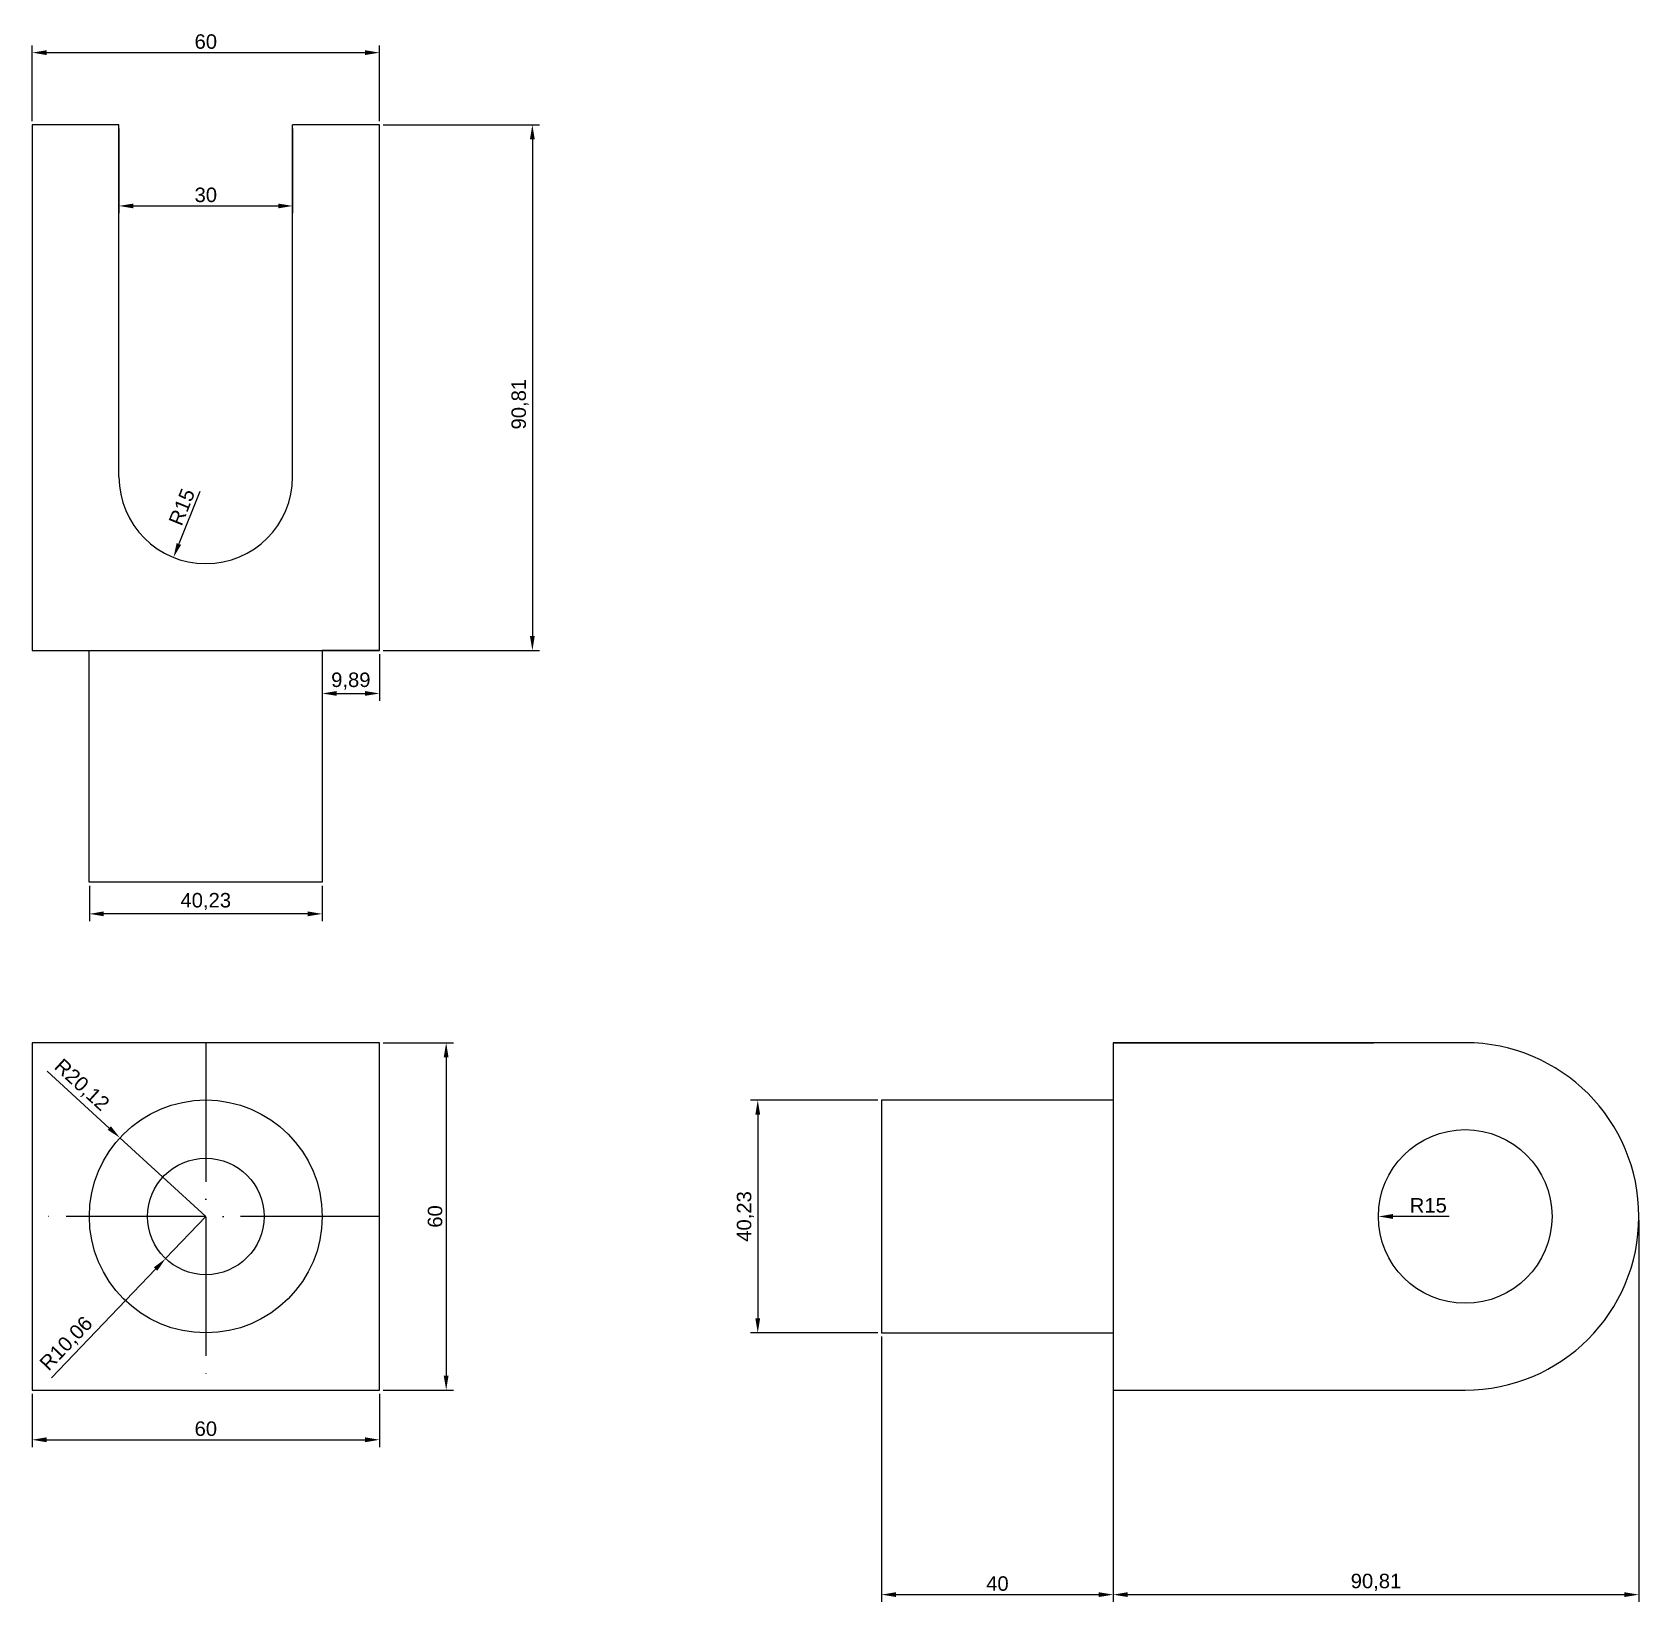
# Model space of a CAD drawing. Header units: millimetres. Extents: x 4429 to 4706, y 4024 to 4295.
import ezdxf

# ---------------------------------------------------------------- set-up
doc = ezdxf.new("R2010")
doc.units = ezdxf.units.MM
doc.linetypes.add('ACAD_ISO04W100', pattern=[30, 24, -3, 0, -3])
doc.layers.add('Cotas', color=170, linetype='Continuous')
doc.layers.add('Ocultas', color=7, linetype='ACAD_ISO04W100', transparency=0.45)
doc.styles.get("Standard").update_dxf_attribs({"font": 'arial.ttf'})
doc.dimstyles.new('ISO-25', dxfattribs={"dimtxt": 2.5, "dimasz": 2.5, "dimexe": 1.25, "dimexo": 0.625, "dimtad": 1, "dimtxsty": 'Standard', "dimcen": 2.5, "dimadec": 0, "dimazin": 0, "dimtfac": 1, "dimtmove": 0, "dimatfit": 3, "dimfxl": 1, "dimarcsym": 0})

# ---------------------------------------------------------------- blocks, each defined once
blk = doc.blocks.new('*D2')
at = {"layer": 'Cotas', "color": 0, "lineweight": -2, "transparency": 16777216}
for p, q in [((4489.25, 4279.41), (4516.29, 4279.41)), ((4515.04, 4276.91), (4515.04, 4191.1)), ((4489.25, 4188.6), (4516.29, 4188.6))]:
    blk.add_line(p, q, dxfattribs=at)
at = {"layer": 'Cotas', "color": 0, "transparency": 16777216}
for points in [[(4514.62, 4276.91), (4515.45, 4276.91), (4515.04, 4279.41)], [(4514.62, 4191.1), (4515.45, 4191.1), (4515.04, 4188.6)]]:
    blk.add_solid(points, dxfattribs=at)
at = {"layer": 'Defpoints', "color": 0, "transparency": 16777216}
for p in [(4488.63, 4279.41), (4488.63, 4188.6), (4515.04, 4188.6)]:
    blk.add_point(p, dxfattribs=at)
at = {"layer": 'Cotas', "color": 0, "transparency": 16777216, "insert": (4512.91, 4231.14), "char_height": 2.5, "attachment_point": 5, "rotation": 90}
blk.add_mtext('90,81', dxfattribs=at)
blk = doc.blocks.new('*D4')
at = {"layer": 'Cotas', "color": 0, "lineweight": -2, "transparency": 16777216}
for p, q in [((4478.74, 4187.97), (4478.74, 4179.92)), ((4488.63, 4187.97), (4488.63, 4179.92)), ((4481.24, 4181.17), (4486.13, 4181.17))]:
    blk.add_line(p, q, dxfattribs=at)
at = {"layer": 'Cotas', "color": 0, "transparency": 16777216}
for points in [[(4481.24, 4181.59), (4481.24, 4180.76), (4478.74, 4181.17)], [(4486.13, 4181.59), (4486.13, 4180.76), (4488.63, 4181.17)]]:
    blk.add_solid(points, dxfattribs=at)
at = {"layer": 'Defpoints', "color": 0, "transparency": 16777216}
for p in [(4478.74, 4188.6), (4488.63, 4188.6), (4488.63, 4181.17)]:
    blk.add_point(p, dxfattribs=at)
at = {"layer": 'Cotas', "color": 0, "transparency": 16777216, "insert": (4483.68, 4183.3), "char_height": 2.5, "attachment_point": 5}
blk.add_mtext('9,89', dxfattribs=at)
blk = doc.blocks.new('*D5')
at = {"layer": 'Cotas', "color": 0, "lineweight": -2, "transparency": 16777216}
for p, q in [((4428.63, 4280.03), (4428.63, 4293.11)), ((4431.13, 4291.86), (4486.13, 4291.86)), ((4488.63, 4280.03), (4488.63, 4293.11))]:
    blk.add_line(p, q, dxfattribs=at)
at = {"layer": 'Cotas', "color": 0, "transparency": 16777216}
for points in [[(4431.13, 4292.28), (4431.13, 4291.44), (4428.63, 4291.86)], [(4486.13, 4292.28), (4486.13, 4291.44), (4488.63, 4291.86)]]:
    blk.add_solid(points, dxfattribs=at)
at = {"layer": 'Defpoints', "color": 0, "transparency": 16777216}
for p in [(4488.63, 4291.86), (4428.63, 4279.41), (4488.63, 4279.41)]:
    blk.add_point(p, dxfattribs=at)
at = {"layer": 'Cotas', "color": 0, "transparency": 16777216, "insert": (4458.63, 4293.76), "char_height": 2.5, "attachment_point": 5}
blk.add_mtext('60', dxfattribs=at)
blk = doc.blocks.new('*D6')
at = {"layer": 'Cotas', "color": 0, "lineweight": -2, "transparency": 16777216}
for p, q in [((4438.51, 4147.97), (4438.51, 4141.85)), ((4478.74, 4147.97), (4478.74, 4141.85)), ((4476.24, 4143.1), (4441.01, 4143.1))]:
    blk.add_line(p, q, dxfattribs=at)
at = {"layer": 'Cotas', "color": 0, "transparency": 16777216}
for points in [[(4441.01, 4143.52), (4441.01, 4142.69), (4438.51, 4143.1)], [(4476.24, 4143.52), (4476.24, 4142.69), (4478.74, 4143.1)]]:
    blk.add_solid(points, dxfattribs=at)
at = {"layer": 'Defpoints', "color": 0, "transparency": 16777216}
for p in [(4438.51, 4148.6), (4478.74, 4148.6), (4438.51, 4143.1)]:
    blk.add_point(p, dxfattribs=at)
at = {"layer": 'Cotas', "color": 0, "transparency": 16777216, "insert": (4458.62, 4145.23), "char_height": 2.5, "attachment_point": 5}
blk.add_mtext('40,23', dxfattribs=at)
blk = doc.blocks.new('*D7')
at = {"layer": 'Cotas', "color": 0, "lineweight": -2, "transparency": 16777216}
blk.add_line((4457.6, 4216.04), (4453.97, 4206.99), dxfattribs=at)
at = {"layer": 'Cotas', "color": 0, "transparency": 16777216}
blk.add_solid([(4453.59, 4207.15), (4454.36, 4206.84), (4453.04, 4204.67)], dxfattribs=at)
at = {"layer": 'Defpoints', "color": 0, "transparency": 16777216}
for p in [(4458.63, 4218.6), (4453.04, 4204.67)]:
    blk.add_point(p, dxfattribs=at)
at = {"layer": 'Cotas', "color": 0, "transparency": 16777216, "insert": (4454.49, 4213.38), "char_height": 2.5, "attachment_point": 5, "rotation": 68.1438}
blk.add_mtext('R15', dxfattribs=at)
blk = doc.blocks.new('*D8')
at = {"layer": 'Cotas', "color": 0, "lineweight": -2, "transparency": 16777216}
blk.add_line((4673.42, 4090.83), (4663.68, 4090.83), dxfattribs=at)
at = {"layer": 'Cotas', "color": 0, "transparency": 16777216}
blk.add_solid([(4663.68, 4091.25), (4663.68, 4090.42), (4661.18, 4090.83)], dxfattribs=at)
at = {"layer": 'Defpoints', "color": 0, "transparency": 16777216}
for p in [(4661.18, 4090.83), (4676.18, 4090.83)]:
    blk.add_point(p, dxfattribs=at)
at = {"layer": 'Cotas', "color": 0, "transparency": 16777216, "insert": (4669.8, 4092.74), "char_height": 2.5, "attachment_point": 5}
blk.add_mtext('R15', dxfattribs=at)
blk = doc.blocks.new('*D9')
at = {"layer": 'Cotas', "color": 0, "lineweight": -2, "transparency": 16777216}
for p, q in [((4431.22, 4115.94), (4441.95, 4106.11)), ((4458.63, 4090.83), (4443.79, 4104.42))]:
    blk.add_line(p, q, dxfattribs=at)
at = {"layer": 'Cotas', "color": 0, "transparency": 16777216}
blk.add_solid([(4442.23, 4106.42), (4441.67, 4105.8), (4443.79, 4104.42)], dxfattribs=at)
at = {"layer": 'Defpoints', "color": 0, "transparency": 16777216}
for p in [(4443.79, 4104.42), (4458.63, 4090.83)]:
    blk.add_point(p, dxfattribs=at)
at = {"layer": 'Cotas', "color": 0, "transparency": 16777216, "insert": (4437.1, 4113.44), "char_height": 2.5, "attachment_point": 5, "rotation": 317.5121}
blk.add_mtext('R20,12', dxfattribs=at)
blk = doc.blocks.new('*D10')
at = {"layer": 'Cotas', "color": 0, "lineweight": -2, "transparency": 16777216}
for p, q in [((4458.63, 4090.83), (4451.68, 4083.56)), ((4432, 4062.96), (4449.95, 4081.75))]:
    blk.add_line(p, q, dxfattribs=at)
at = {"layer": 'Cotas', "color": 0, "transparency": 16777216}
blk.add_solid([(4449.65, 4082.04), (4450.25, 4081.46), (4451.68, 4083.56)], dxfattribs=at)
at = {"layer": 'Defpoints', "color": 0, "transparency": 16777216}
for p in [(4458.63, 4090.83), (4451.68, 4083.56)]:
    blk.add_point(p, dxfattribs=at)
at = {"layer": 'Cotas', "color": 0, "transparency": 16777216, "insert": (4434.64, 4068.79), "char_height": 2.5, "attachment_point": 5, "rotation": 46.3183}
blk.add_mtext('R10,06', dxfattribs=at)
blk = doc.blocks.new('*D11')
at = {"layer": 'Cotas', "color": 0, "lineweight": -2, "transparency": 16777216}
for p, q in [((4574.74, 4110.94), (4552.72, 4110.94)), ((4553.97, 4108.44), (4553.97, 4073.21)), ((4574.74, 4070.71), (4552.72, 4070.71))]:
    blk.add_line(p, q, dxfattribs=at)
at = {"layer": 'Cotas', "color": 0, "transparency": 16777216}
for points in [[(4553.56, 4108.44), (4554.39, 4108.44), (4553.97, 4110.94)], [(4553.56, 4073.21), (4554.39, 4073.21), (4553.97, 4070.71)]]:
    blk.add_solid(points, dxfattribs=at)
at = {"layer": 'Defpoints', "color": 0, "transparency": 16777216}
for p in [(4575.37, 4110.94), (4553.97, 4070.71), (4575.37, 4070.71)]:
    blk.add_point(p, dxfattribs=at)
at = {"layer": 'Cotas', "color": 0, "transparency": 16777216, "insert": (4551.84, 4090.83), "char_height": 2.5, "attachment_point": 5, "rotation": 90}
blk.add_mtext('40,23', dxfattribs=at)
blk = doc.blocks.new('*D13')
at = {"layer": 'Cotas', "color": 0, "lineweight": -2, "transparency": 16777216}
for p, q in [((4575.37, 4070.09), (4575.37, 4024.26)), ((4615.37, 4070.09), (4615.37, 4024.26)), ((4577.87, 4025.51), (4612.87, 4025.51))]:
    blk.add_line(p, q, dxfattribs=at)
at = {"layer": 'Cotas', "color": 0, "transparency": 16777216}
for points in [[(4577.87, 4025.93), (4577.87, 4025.1), (4575.37, 4025.51)], [(4612.87, 4025.93), (4612.87, 4025.1), (4615.37, 4025.51)]]:
    blk.add_solid(points, dxfattribs=at)
at = {"layer": 'Defpoints', "color": 0, "transparency": 16777216}
for p in [(4575.37, 4070.71), (4615.37, 4070.71), (4615.37, 4025.51)]:
    blk.add_point(p, dxfattribs=at)
at = {"layer": 'Cotas', "color": 0, "transparency": 16777216, "insert": (4595.37, 4027.41), "char_height": 2.5, "attachment_point": 5}
blk.add_mtext('40', dxfattribs=at)
blk = doc.blocks.new('*D14')
at = {"layer": 'Cotas', "color": 0, "lineweight": -2, "transparency": 16777216}
for p, q in [((4706.18, 4090.21), (4706.18, 4024.26)), ((4615.37, 4070.09), (4615.37, 4024.26)), ((4617.87, 4025.51), (4703.68, 4025.51))]:
    blk.add_line(p, q, dxfattribs=at)
at = {"layer": 'Cotas', "color": 0, "transparency": 16777216}
for points in [[(4617.87, 4025.93), (4617.87, 4025.1), (4615.37, 4025.51)], [(4703.68, 4025.93), (4703.68, 4025.1), (4706.18, 4025.51)]]:
    blk.add_solid(points, dxfattribs=at)
at = {"layer": 'Defpoints', "color": 0, "transparency": 16777216}
for p in [(4706.18, 4090.83), (4615.37, 4070.71), (4706.18, 4025.51)]:
    blk.add_point(p, dxfattribs=at)
at = {"layer": 'Cotas', "color": 0, "transparency": 16777216, "insert": (4660.77, 4027.64), "char_height": 2.5, "attachment_point": 5}
blk.add_mtext('90,81', dxfattribs=at)
blk = doc.blocks.new('*D15')
at = {"layer": 'Cotas', "color": 0, "lineweight": -2, "transparency": 16777216}
for p, q in [((4489.25, 4120.83), (4501.4, 4120.83)), ((4500.15, 4118.33), (4500.15, 4063.33)), ((4489.25, 4060.83), (4501.4, 4060.83))]:
    blk.add_line(p, q, dxfattribs=at)
at = {"layer": 'Cotas', "color": 0, "transparency": 16777216}
for points in [[(4499.73, 4118.33), (4500.56, 4118.33), (4500.15, 4120.83)], [(4499.73, 4063.33), (4500.56, 4063.33), (4500.15, 4060.83)]]:
    blk.add_solid(points, dxfattribs=at)
at = {"layer": 'Defpoints', "color": 0, "transparency": 16777216}
for p in [(4488.63, 4120.83), (4488.63, 4060.83), (4500.15, 4060.83)]:
    blk.add_point(p, dxfattribs=at)
at = {"layer": 'Cotas', "color": 0, "transparency": 16777216, "insert": (4498.24, 4090.83), "char_height": 2.5, "attachment_point": 5, "rotation": 90}
blk.add_mtext('60', dxfattribs=at)
blk = doc.blocks.new('*D16')
at = {"layer": 'Cotas', "color": 0, "lineweight": -2, "transparency": 16777216}
for p, q in [((4428.63, 4060.21), (4428.63, 4051.01)), ((4488.63, 4060.21), (4488.63, 4051.01)), ((4431.13, 4052.26), (4486.13, 4052.26))]:
    blk.add_line(p, q, dxfattribs=at)
at = {"layer": 'Cotas', "color": 0, "transparency": 16777216}
for points in [[(4431.13, 4052.68), (4431.13, 4051.84), (4428.63, 4052.26)], [(4486.13, 4052.68), (4486.13, 4051.84), (4488.63, 4052.26)]]:
    blk.add_solid(points, dxfattribs=at)
at = {"layer": 'Defpoints', "color": 0, "transparency": 16777216}
for p in [(4428.63, 4060.83), (4488.63, 4060.83), (4488.63, 4052.26)]:
    blk.add_point(p, dxfattribs=at)
at = {"layer": 'Cotas', "color": 0, "transparency": 16777216, "insert": (4458.63, 4054.16), "char_height": 2.5, "attachment_point": 5}
blk.add_mtext('60', dxfattribs=at)
blk = doc.blocks.new('*D17')
at = {"layer": 'Cotas', "color": 0, "lineweight": -2, "transparency": 16777216}
for p, q in [((4443.63, 4278.78), (4443.63, 4264.13)), ((4473.63, 4278.78), (4473.63, 4264.13)), ((4446.13, 4265.38), (4471.13, 4265.38))]:
    blk.add_line(p, q, dxfattribs=at)
at = {"layer": 'Cotas', "color": 0, "transparency": 16777216}
for points in [[(4446.13, 4265.79), (4446.13, 4264.96), (4443.63, 4265.38)], [(4471.13, 4265.79), (4471.13, 4264.96), (4473.63, 4265.38)]]:
    blk.add_solid(points, dxfattribs=at)
at = {"layer": 'Defpoints', "color": 0, "transparency": 16777216}
for p in [(4443.63, 4279.41), (4473.63, 4279.41), (4473.63, 4265.38)]:
    blk.add_point(p, dxfattribs=at)
at = {"layer": 'Cotas', "color": 0, "transparency": 16777216, "insert": (4458.63, 4267.28), "char_height": 2.5, "attachment_point": 5}
blk.add_mtext('30', dxfattribs=at)

msp = doc.modelspace()

# ---------------------------------------------------------------- linework, layer by layer
for p, q in [((4428.627, 4279.405), (4428.627, 4188.595)), ((4443.627, 4279.405), (4428.627, 4279.405)), ((4443.627, 4218.595), (4443.627, 4279.405)), ((4488.627, 4279.405), (4473.627, 4279.405)), ((4473.627, 4218.595), (4473.627, 4279.405)), ((4488.627, 4188.595), (4488.627, 4279.405)), ((4428.627, 4188.595), (4488.627, 4188.595)), ((4438.507, 4148.595), (4438.507, 4188.595)), ((4488.627, 4188.595), (4478.737, 4188.595)), ((4478.737, 4188.595), (4478.737, 4148.595)), ((4478.737, 4148.595), (4438.507, 4148.595)), ((4428.627, 4120.835), (4428.627, 4060.835)), ((4488.627, 4120.835), (4428.627, 4120.835)), ((4488.627, 4060.835), (4488.627, 4120.835)), ((4615.369, 4120.835), (4615.369, 4060.835)), ((4676.179, 4120.835), (4615.369, 4120.835)), ((4615.369, 4120.835), (4615.369, 4110.945)), ((4615.369, 4120.835), (4660.369, 4120.835)), ((4615.369, 4110.945), (4575.369, 4110.945)), ((4575.369, 4110.945), (4575.369, 4070.715)), ((4575.369, 4070.715), (4615.369, 4070.715)), ((4428.627, 4060.835), (4488.627, 4060.835)), ((4615.369, 4060.835), (4676.179, 4060.835))]:
    msp.add_line(p, q)
for centre, radius in [((4458.627, 4090.835), 20.115), ((4676.179, 4090.835), 15), ((4458.627, 4090.835), 10.06)]:
    msp.add_circle(centre, radius)
for centre, radius, start, end in [((4458.627, 4218.595), 15, 180, 0), ((4676.179, 4090.835), 30, 270, 90)]:
    msp.add_arc(centre, radius, start, end)
at = {"layer": 'Ocultas'}
for p, q in [((4458.627, 4120.835), (4458.627, 4060.835)), ((4488.627, 4090.835), (4428.627, 4090.835))]:
    msp.add_line(p, q, dxfattribs=at)

# ---------------------------------------------------------------- dimensions: what is measured, and where the dimension line sits
at = {"layer": 'Cotas'}
dim = msp.add_linear_dim(base=(4488.627, 4291.86), p1=(4428.627, 4279.405), p2=(4488.627, 4279.405), dimstyle='ISO-25', dxfattribs=at)
dim.commit()
dim.dimension.update_dxf_attribs({"geometry": '*D5', "text_midpoint": (4458.627, 4291.86), "dimtype": 160})
for base, p1, p2, picture, middle in [((4473.627, 4265.378), (4443.627, 4279.405), (4473.627, 4279.405), '*D17', (4458.627, 4267.281)), ((4488.627, 4181.174), (4478.737, 4188.595), (4488.627, 4188.595), '*D4', (4483.682, 4183.301)), ((4438.507, 4143.102), (4478.737, 4148.595), (4438.507, 4148.595), '*D6', (4458.622, 4145.229)), ((4706.179, 4025.512), (4615.369, 4070.715), (4706.179, 4090.835), '*D14', (4660.774, 4027.64)), ((4615.369, 4025.512), (4575.369, 4070.715), (4615.369, 4070.715), '*D13', (4595.369, 4027.414)), ((4488.627, 4052.26), (4428.627, 4060.835), (4488.627, 4060.835), '*D16', (4458.627, 4054.162))]:
    dim = msp.add_linear_dim(base=base, p1=p1, p2=p2, dimstyle='ISO-25', dxfattribs=at)
    dim.commit()
    dim.dimension.update_dxf_attribs({"geometry": picture, "text_midpoint": middle})
dim = msp.add_linear_dim(base=(4515.036, 4188.595), p1=(4488.627, 4279.405), p2=(4488.627, 4188.595), angle=90, dimstyle='ISO-25', dxfattribs=at)
dim.commit()
dim.dimension.update_dxf_attribs({"geometry": '*D2', "text_midpoint": (4515.036, 4231.145), "dimtype": 160})
for center, mpoint, picture, middle in [((4458.627, 4218.595), (4453.043, 4204.673), '*D7', (4456.252, 4212.675)), ((4676.179, 4090.835), (4661.179, 4090.835), '*D8', (4669.8, 4090.835)), ((4458.627, 4090.835), (4451.679, 4083.559), '*D10', (4436.174, 4067.324))]:
    dim = msp.add_radius_dim(center=center, mpoint=mpoint, dimstyle='ISO-25', dxfattribs=at)
    dim.commit()
    dim.dimension.update_dxf_attribs({"geometry": picture, "text_midpoint": middle, "dimtype": 164})
for base, p1, p2, picture, middle in [((4500.145, 4060.835), (4488.627, 4120.835), (4488.627, 4060.835), '*D15', (4498.244, 4090.835)), ((4553.972, 4070.715), (4575.369, 4110.945), (4575.369, 4070.715), '*D11', (4551.845, 4090.83))]:
    dim = msp.add_linear_dim(base=base, p1=p1, p2=p2, angle=90, dimstyle='ISO-25', dxfattribs=at)
    dim.commit()
    dim.dimension.update_dxf_attribs({"geometry": picture, "text_midpoint": middle})
dim = msp.add_radius_dim(center=(4458.627, 4090.835), mpoint=(4443.794, 4104.421), dimstyle='ISO-25', dxfattribs=at)
dim.commit()
dim.dimension.update_dxf_attribs({"geometry": '*D9', "text_midpoint": (4437.1, 4113.438)})

doc.saveas('drawing.dxf')
